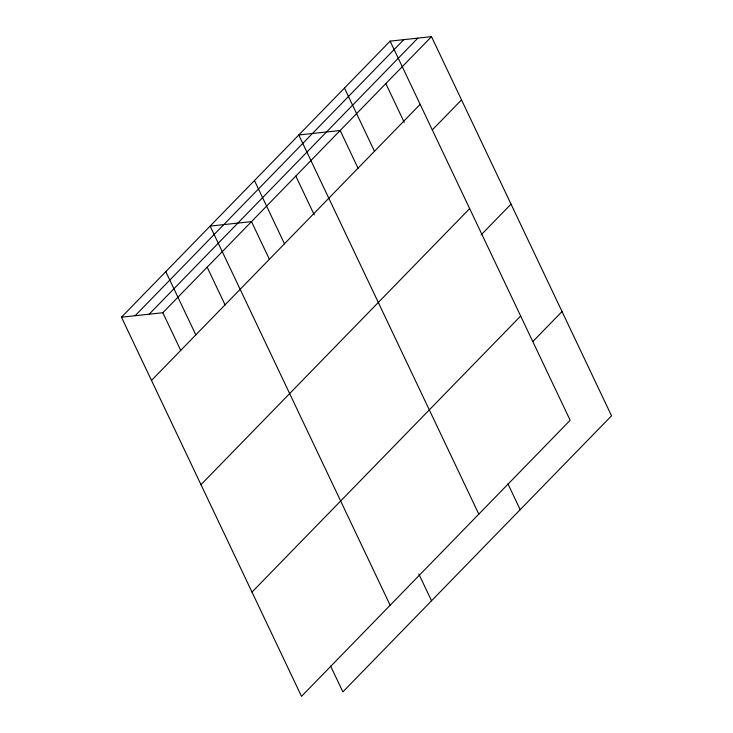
<?xml version="1.0" encoding="UTF-8"?>
<svg xmlns="http://www.w3.org/2000/svg" width="733" height="733" viewBox="0 0 733 733"><rect width="100%" height="100%" fill="white"/><g stroke="black" fill="none" stroke-linecap="round" stroke-linejoin="round"><path stroke-width="1.1" d="M390.13 41.121L570.164 420.275L301.501 696.35L121.467 317.197L390.13 41.121L431.499 36.65L611.533 415.803L342.87 691.879L330.62 666.077M135.119 315.721L403.782 39.646M149.184 314.2L417.847 38.125M121.467 317.197L162.836 312.725L431.499 36.65M151.493 380.427L420.156 104.352M432.388 129.823L461.524 99.88M200.989 484.678L469.651 208.612M481.105 234.89L511.029 204.141M251.996 592.099L520.659 316.024M532.9 341.486L562.028 311.552M385.824 83.58L404.231 122.338M344.455 88.052L374.481 151.282M358.071 168.251L340.158 130.511L298.78 134.982L478.814 514.145M507.942 483.862L520.192 509.673M295.82 176.067L314.228 214.824M254.452 180.538L284.477 243.768M269.414 259.354L251.492 221.623L210.124 226.094L390.158 605.247M418.79 573.939L431.535 600.776M207.164 267.169L225.086 304.91M165.795 271.641L195.821 334.871M162.836 312.725L180.758 350.456"/></g></svg>
